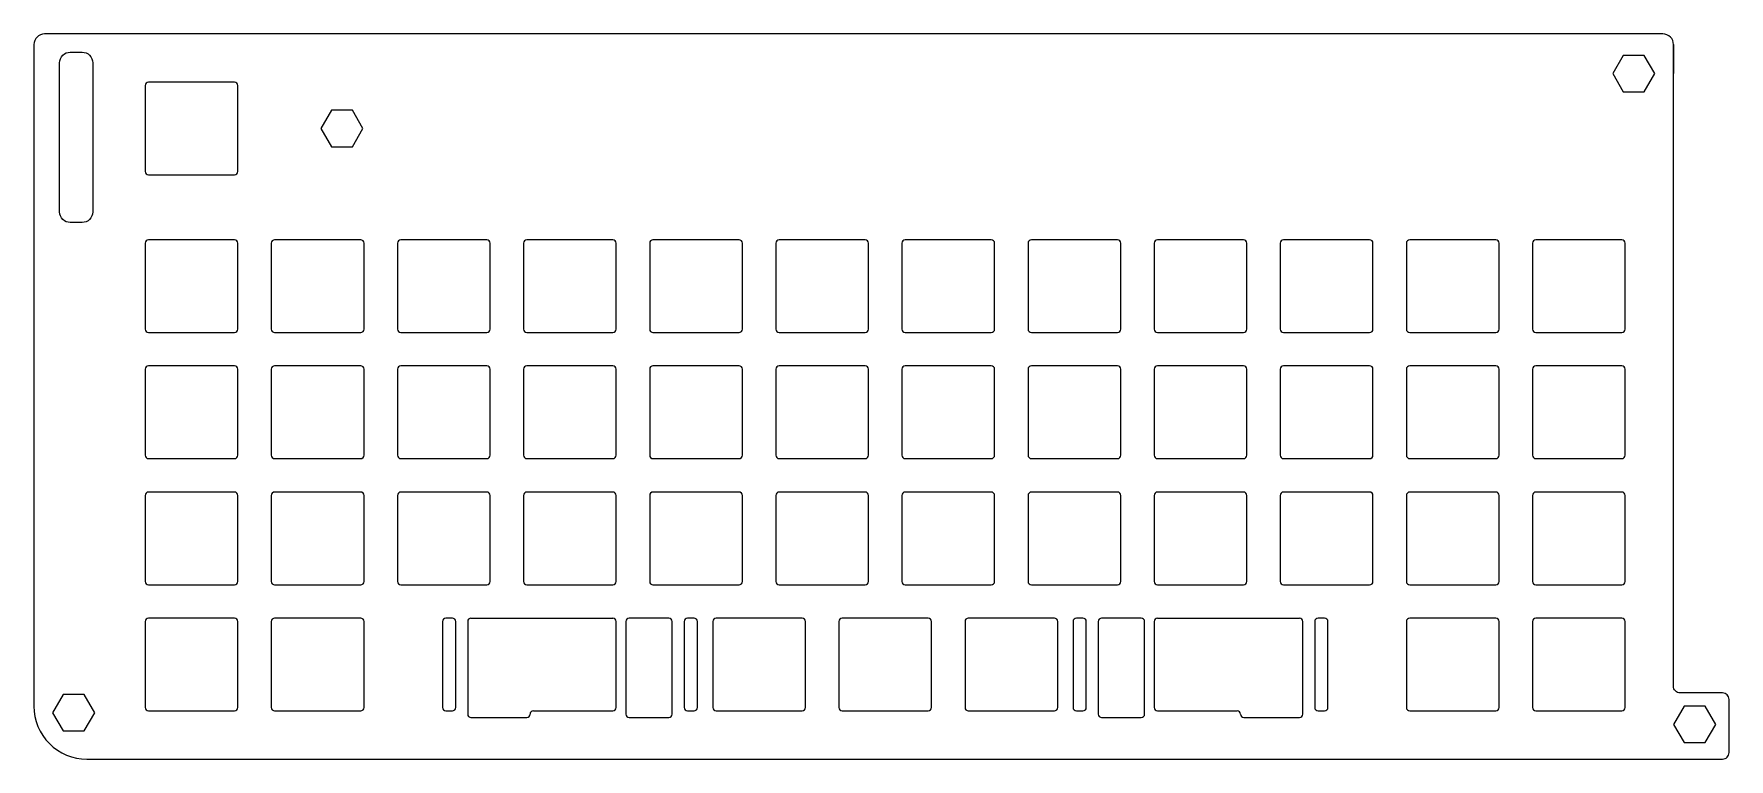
# Model space of a CAD drawing. Header units: millimetres. Extents: x -300 to -44, y -114 to -4.
import ezdxf

# ---------------------------------------------------------------- set-up
doc = ezdxf.new("R2010")
doc.units = ezdxf.units.MM
doc.layers.get('0').update_dxf_attribs({"linetype": 'CONTINUOUS'})

msp = doc.modelspace()

# ---------------------------------------------------------------- linework, layer by layer
for p, q in [((-52.35, -5.6), (-52.35, -10)), ((-234.48, -92.75), (-234.48, -106.75)), ((-233.98, -92.25), (-212.54, -92.25)), ((-212.04, -105.75), (-212.04, -92.75)), ((-130.79, -92.75), (-130.79, -105.75)), ((-130.29, -92.25), (-108.85, -92.25)), ((-108.35, -106.75), (-108.35, -92.75)), ((-233.98, -107.25), (-227.98, -107.25)), ((-231.56, -107.25), (-225.56, -107.25)), ((-224.56, -106.25), (-212.54, -106.25)), ((-130.29, -106.25), (-118.26, -106.25)), ((-117.26, -107.25), (-111.26, -107.25)), ((-114.85, -107.25), (-108.85, -107.25))]:
    msp.add_line(p, q)
for points in [[(-44.95, -113.54, 0.414214), (-43.95, -112.54), (-43.95, -104.54, 0.414214), (-44.95, -103.54), (-51.35, -103.54, -0.414214), (-52.35, -102.54), (-52.35, -5.6, 0.414214), (-53.95, -4), (-298.4, -4, 0.414214), (-300, -5.6), (-300, -105.54, 0.414214), (-292, -113.54), (-53.95, -113.54)], [(-294.51, -6.76), (-292.71, -6.76, -0.414214), (-291.11, -8.36), (-291.11, -30.89, -0.414214), (-292.71, -32.49), (-294.51, -32.49, -0.414214), (-296.11, -30.89), (-296.11, -8.36, -0.414214)], [(-269.69, -25.29, 0.414214), (-269.19, -24.79), (-269.19, -11.79, 0.414214), (-269.69, -11.29), (-282.69, -11.29, 0.414214), (-283.19, -11.79), (-283.19, -24.79, 0.414214), (-282.69, -25.29)], [(-283.19, -48.6, 0.414214), (-282.69, -49.1), (-269.69, -49.1, 0.414214), (-269.19, -48.6), (-269.19, -35.6, 0.414214), (-269.69, -35.1), (-282.69, -35.1, 0.414214), (-283.19, -35.6)], [(-250.14, -35.6, 0.414214), (-250.64, -35.1), (-263.64, -35.1, 0.414214), (-264.14, -35.6), (-264.14, -48.6, 0.414214), (-263.64, -49.1), (-250.64, -49.1, 0.414214), (-250.14, -48.6)], [(-245.09, -35.6), (-245.09, -48.6, 0.414214), (-244.59, -49.1), (-231.59, -49.1, 0.414214), (-231.09, -48.6), (-231.09, -35.6, 0.414214), (-231.59, -35.1), (-244.59, -35.1, 0.414214)], [(-212.04, -48.6), (-212.04, -35.6, 0.414214), (-212.54, -35.1), (-225.54, -35.1, 0.414214), (-226.04, -35.6), (-226.04, -48.6, 0.414214), (-225.54, -49.1), (-212.54, -49.1, 0.414214)], [(-192.99, -48.6), (-192.99, -35.6, 0.414214), (-193.49, -35.1), (-206.49, -35.1, 0.414214), (-206.99, -35.6), (-206.99, -48.6, 0.414214), (-206.49, -49.1), (-193.49, -49.1, 0.414214)], [(-174.44, -35.1), (-187.44, -35.1, 0.414214), (-187.94, -35.6), (-187.94, -48.6, 0.414214), (-187.44, -49.1), (-174.44, -49.1, 0.414214), (-173.94, -48.6), (-173.94, -35.6, 0.414214)], [(-155.39, -35.1), (-168.39, -35.1, 0.414214), (-168.89, -35.6), (-168.89, -48.6, 0.414214), (-168.39, -49.1), (-155.39, -49.1, 0.414214), (-154.89, -48.6), (-154.89, -35.6, 0.414214)], [(-149.34, -35.1, 0.414214), (-149.84, -35.6), (-149.84, -48.6, 0.414214), (-149.34, -49.1), (-136.34, -49.1, 0.414214), (-135.84, -48.6), (-135.84, -35.6, 0.414214), (-136.34, -35.1)], [(-130.79, -35.6), (-130.79, -48.6, 0.414214), (-130.29, -49.1), (-117.29, -49.1, 0.414214), (-116.79, -48.6), (-116.79, -35.6, 0.414214), (-117.29, -35.1), (-130.29, -35.1, 0.414214)], [(-111.24, -35.1, 0.414214), (-111.74, -35.6), (-111.74, -48.6, 0.414214), (-111.24, -49.1), (-98.24, -49.1, 0.414214), (-97.74, -48.6), (-97.74, -35.6, 0.414214), (-98.24, -35.1)], [(-92.69, -48.6, 0.414214), (-92.19, -49.1), (-79.19, -49.1, 0.414214), (-78.69, -48.6), (-78.69, -35.6, 0.414214), (-79.19, -35.1), (-92.19, -35.1, 0.414214), (-92.69, -35.6)], [(-59.64, -35.6, 0.414214), (-60.14, -35.1), (-73.14, -35.1, 0.414214), (-73.64, -35.6), (-73.64, -48.6, 0.414214), (-73.14, -49.1), (-60.14, -49.1, 0.414214), (-59.64, -48.6)], [(-269.69, -68.15, 0.414214), (-269.19, -67.65), (-269.19, -54.65, 0.414214), (-269.69, -54.15), (-282.69, -54.15, 0.414214), (-283.19, -54.65), (-283.19, -67.65, 0.414214), (-282.69, -68.15)], [(-264.14, -67.65, 0.414214), (-263.64, -68.15), (-250.64, -68.15, 0.414214), (-250.14, -67.65), (-250.14, -54.65, 0.414214), (-250.64, -54.15), (-263.64, -54.15, 0.414214), (-264.14, -54.65)], [(-231.59, -68.15, 0.414214), (-231.09, -67.65), (-231.09, -54.65, 0.414214), (-231.59, -54.15), (-244.59, -54.15, 0.414214), (-245.09, -54.65), (-245.09, -67.65, 0.414214), (-244.59, -68.15)], [(-225.54, -68.15), (-212.54, -68.15, 0.414214), (-212.04, -67.65), (-212.04, -54.65, 0.414214), (-212.54, -54.15), (-225.54, -54.15, 0.414214), (-226.04, -54.65), (-226.04, -67.65, 0.414214)], [(-193.49, -68.15, 0.414214), (-192.99, -67.65), (-192.99, -54.65, 0.414214), (-193.49, -54.15), (-206.49, -54.15, 0.414214), (-206.99, -54.65), (-206.99, -67.65, 0.414214), (-206.49, -68.15)], [(-174.44, -68.15, 0.414214), (-173.94, -67.65), (-173.94, -54.65, 0.414214), (-174.44, -54.15), (-187.44, -54.15, 0.414214), (-187.94, -54.65), (-187.94, -67.65, 0.414214), (-187.44, -68.15)], [(-154.89, -54.65, 0.414214), (-155.39, -54.15), (-168.39, -54.15, 0.414214), (-168.89, -54.65), (-168.89, -67.65, 0.414214), (-168.39, -68.15), (-155.39, -68.15, 0.414214), (-154.89, -67.65)], [(-135.84, -54.65, 0.414214), (-136.34, -54.15), (-149.34, -54.15, 0.414214), (-149.84, -54.65), (-149.84, -67.65, 0.414214), (-149.34, -68.15), (-136.34, -68.15, 0.414214), (-135.84, -67.65)], [(-130.79, -67.65, 0.414214), (-130.29, -68.15), (-117.29, -68.15, 0.414214), (-116.79, -67.65), (-116.79, -54.65, 0.414214), (-117.29, -54.15), (-130.29, -54.15, 0.414214), (-130.79, -54.65)], [(-111.24, -68.15), (-98.24, -68.15, 0.414214), (-97.74, -67.65), (-97.74, -54.65, 0.414214), (-98.24, -54.15), (-111.24, -54.15, 0.414214), (-111.74, -54.65), (-111.74, -67.65, 0.414214)], [(-78.69, -54.65, 0.414214), (-79.19, -54.15), (-92.19, -54.15, 0.414214), (-92.69, -54.65), (-92.69, -67.65, 0.414214), (-92.19, -68.15), (-79.19, -68.15, 0.414214), (-78.69, -67.65)], [(-60.14, -68.15, 0.414214), (-59.64, -67.65), (-59.64, -54.65, 0.414214), (-60.14, -54.15), (-73.14, -54.15, 0.414214), (-73.64, -54.65), (-73.64, -67.65, 0.414214), (-73.14, -68.15)], [(-269.19, -86.7), (-269.19, -73.7, 0.414214), (-269.69, -73.2), (-282.69, -73.2, 0.414214), (-283.19, -73.7), (-283.19, -86.7, 0.414214), (-282.69, -87.2), (-269.69, -87.2, 0.414214)], [(-250.14, -73.7, 0.414214), (-250.64, -73.2), (-263.64, -73.2, 0.414214), (-264.14, -73.7), (-264.14, -86.7, 0.414214), (-263.64, -87.2), (-250.64, -87.2, 0.414214), (-250.14, -86.7)], [(-231.09, -86.7), (-231.09, -73.7, 0.414214), (-231.59, -73.2), (-244.59, -73.2, 0.414214), (-245.09, -73.7), (-245.09, -86.7, 0.414214), (-244.59, -87.2), (-231.59, -87.2, 0.414214)], [(-226.04, -73.7), (-226.04, -86.7, 0.414214), (-225.54, -87.2), (-212.54, -87.2, 0.414214), (-212.04, -86.7), (-212.04, -73.7, 0.414214), (-212.54, -73.2), (-225.54, -73.2, 0.414214)], [(-206.49, -87.2), (-193.49, -87.2, 0.414214), (-192.99, -86.7), (-192.99, -73.7, 0.414214), (-193.49, -73.2), (-206.49, -73.2, 0.414214), (-206.99, -73.7), (-206.99, -86.7, 0.414214)], [(-173.94, -73.7, 0.414214), (-174.44, -73.2), (-187.44, -73.2, 0.414214), (-187.94, -73.7), (-187.94, -86.7, 0.414214), (-187.44, -87.2), (-174.44, -87.2, 0.414214), (-173.94, -86.7)], [(-155.39, -73.2), (-168.39, -73.2, 0.414214), (-168.89, -73.7), (-168.89, -86.7, 0.414214), (-168.39, -87.2), (-155.39, -87.2, 0.414214), (-154.89, -86.7), (-154.89, -73.7, 0.414214)], [(-135.84, -73.7, 0.414214), (-136.34, -73.2), (-149.34, -73.2, 0.414214), (-149.84, -73.7), (-149.84, -86.7, 0.414214), (-149.34, -87.2), (-136.34, -87.2, 0.414214), (-135.84, -86.7)], [(-130.29, -73.2, 0.414214), (-130.79, -73.7), (-130.79, -86.7, 0.414214), (-130.29, -87.2), (-117.29, -87.2, 0.414214), (-116.79, -86.7), (-116.79, -73.7, 0.414214), (-117.29, -73.2)], [(-97.74, -86.7), (-97.74, -73.7, 0.414214), (-98.24, -73.2), (-111.24, -73.2, 0.414214), (-111.74, -73.7), (-111.74, -86.7, 0.414214), (-111.24, -87.2), (-98.24, -87.2, 0.414214)], [(-92.19, -73.2, 0.414214), (-92.69, -73.7), (-92.69, -86.7, 0.414214), (-92.19, -87.2), (-79.19, -87.2, 0.414214), (-78.69, -86.7), (-78.69, -73.7, 0.414214), (-79.19, -73.2)], [(-59.64, -73.7, 0.414214), (-60.14, -73.2), (-73.14, -73.2, 0.414214), (-73.64, -73.7), (-73.64, -86.7, 0.414214), (-73.14, -87.2), (-60.14, -87.2, 0.414214), (-59.64, -86.7)], [(-269.19, -92.75, 0.414214), (-269.69, -92.25), (-282.69, -92.25, 0.414214), (-283.19, -92.75), (-283.19, -105.75, 0.414214), (-282.69, -106.25), (-269.69, -106.25, 0.414214), (-269.19, -105.75)], [(-250.14, -92.75, 0.414214), (-250.64, -92.25), (-263.64, -92.25, 0.414214), (-264.14, -92.75), (-264.14, -105.75, 0.414214), (-263.64, -106.25), (-250.64, -106.25, 0.414214), (-250.14, -105.75)], [(-236.29, -92.75, 0.414214), (-236.79, -92.25), (-237.79, -92.25, 0.414214), (-238.29, -92.75), (-238.29, -105.75, 0.414214), (-237.79, -106.25), (-236.79, -106.25, 0.414214), (-236.29, -105.75)], [(-203.6, -92.75, 0.414214), (-204.1, -92.25), (-210.1, -92.25, 0.414214), (-210.6, -92.75), (-210.6, -106.75, 0.414214), (-210.1, -107.25), (-204.1, -107.25, 0.414214), (-203.6, -106.75)], [(-200.29, -92.25), (-201.29, -92.25, 0.414214), (-201.79, -92.75), (-201.79, -105.75, 0.414214), (-201.29, -106.25), (-200.29, -106.25, 0.414214), (-199.79, -105.75), (-199.79, -92.75, 0.414214)], [(-196.96, -92.25, 0.414214), (-197.46, -92.75), (-197.46, -105.75, 0.414214), (-196.96, -106.25), (-183.96, -106.25, 0.414214), (-183.46, -105.75), (-183.46, -92.75, 0.414214), (-183.96, -92.25)], [(-164.41, -92.75, 0.414214), (-164.91, -92.25), (-177.91, -92.25, 0.414214), (-178.41, -92.75), (-178.41, -105.75, 0.414214), (-177.91, -106.25), (-164.91, -106.25, 0.414214), (-164.41, -105.75), (-164.41, -92.75, 0.414214), (-164.91, -92.25), (-177.91, -92.25, 0.414214), (-178.41, -92.75), (-178.41, -105.75, 0.414214), (-177.91, -106.25), (-164.91, -106.25, 0.414214), (-164.41, -105.75)], [(-145.36, -92.75, 0.414214), (-145.86, -92.25), (-158.86, -92.25, 0.414214), (-159.36, -92.75), (-159.36, -105.75, 0.414214), (-158.86, -106.25), (-145.86, -106.25, 0.414214), (-145.36, -105.75)], [(-142.54, -92.25, 0.414214), (-143.04, -92.75), (-143.04, -105.75, 0.414214), (-142.54, -106.25), (-141.54, -106.25, 0.414214), (-141.04, -105.75), (-141.04, -92.75, 0.414214), (-141.54, -92.25)], [(-132.23, -92.75, 0.414214), (-132.73, -92.25), (-138.73, -92.25, 0.414214), (-139.23, -92.75), (-139.23, -106.75, 0.414214), (-138.73, -107.25), (-132.73, -107.25, 0.414214), (-132.23, -106.75)], [(-106.04, -106.25), (-105.04, -106.25, 0.414214), (-104.54, -105.75), (-104.54, -92.75, 0.414214), (-105.04, -92.25), (-106.04, -92.25, 0.414214), (-106.54, -92.75), (-106.54, -105.75, 0.414214)], [(-79.19, -92.25), (-92.19, -92.25, 0.414214), (-92.69, -92.75), (-92.69, -105.75, 0.414214), (-92.19, -106.25), (-79.19, -106.25, 0.414214), (-78.69, -105.75), (-78.69, -92.75, 0.414214)], [(-73.14, -92.25, 0.414214), (-73.64, -92.75), (-73.64, -105.75, 0.414214), (-73.14, -106.25), (-60.14, -106.25, 0.414214), (-59.64, -105.75), (-59.64, -92.75, 0.414214), (-60.14, -92.25)]]:
    msp.add_lwpolyline(points, format="xyb", close=True)
for points in [[(-61.53, -10), (-59.94, -12.75), (-56.76, -12.75), (-55.17, -10), (-56.76, -7.25), (-59.94, -7.25)], [(-250.31, -18.29), (-251.9, -15.54), (-255.07, -15.54), (-256.66, -18.29), (-255.07, -21.04), (-251.9, -21.04)], [(-292.41, -109.29), (-290.82, -106.54), (-292.41, -103.79), (-295.59, -103.79), (-297.18, -106.54), (-295.59, -109.29)], [(-50.74, -111.04), (-47.56, -111.04), (-45.97, -108.29), (-47.56, -105.54), (-50.74, -105.54), (-52.33, -108.29)]]:
    msp.add_lwpolyline(points, close=True)
for centre, start, end in [((-233.98, -92.75), 90, 180), ((-212.54, -92.75), 0, 90), ((-130.29, -92.75), 90, 180), ((-108.85, -92.75), 0, 90), ((-233.98, -106.75), 180, 270), ((-225.56, -106.75), -90, 0), ((-224.56, -106.75), 90, 180), ((-212.54, -105.75), -90, 0), ((-130.29, -105.75), 180, 270), ((-118.26, -106.75), 0, 90), ((-117.26, -106.75), 180, 270), ((-108.85, -106.75), -90, 0)]:
    msp.add_arc(centre, 0.5, start, end)

doc.saveas('drawing.dxf')
